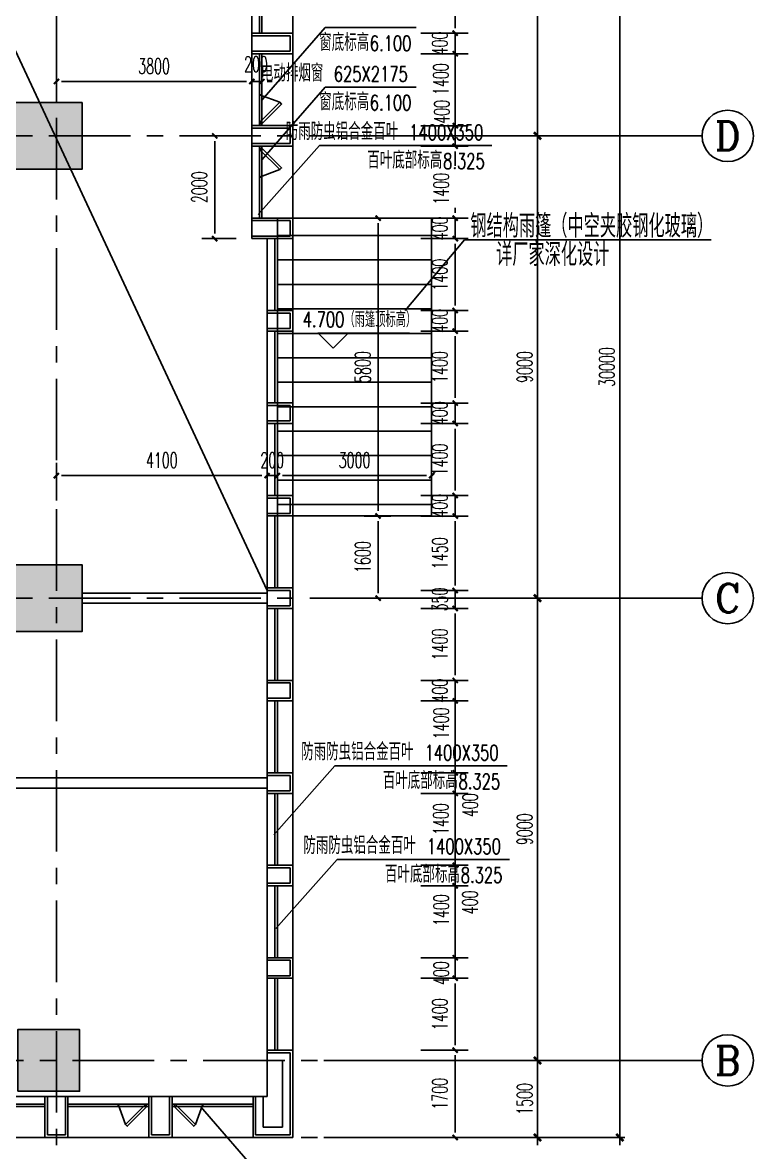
# Model space of a CAD drawing. Extents: x 824790 to 973415, y 4290613 to 4374713.
# Drawn here: x 948153 to 962369, y 4318405 to 4340402 of the extents above; entities that cross this region are included whole.
import ezdxf
from ezdxf.enums import TextEntityAlignment as Align

# ---------------------------------------------------------------- set-up
doc = ezdxf.new("R2010")
doc.units = 0
doc.header["$LTSCALE"] = 1000
doc.header["$MEASUREMENT"] = 0
for name, pattern in [('ACAD_ISO08W100', [36, 24, -3, 6, -3]), ('CENTER', [50.8, 31.75, -6.35, 6.35, -6.35]), ('DOTE', [2.42, 2, -0.2, 0.02, -0.2])]:
    doc.linetypes.add(name, pattern=pattern)
doc.layers.get('0').update_dxf_attribs({"color": 255, "linetype": 'CONTINUOUS'})
for name, color, linetype in [('A-AXIS', 3, 'CONTINUOUS'), ('A-AXIS-TEXT', 7, 'CONTINUOUS'), ('A-DIM', 201, 'CONTINUOUS'), ('A-DOTE', 8, 'ACAD_ISO08W100'), ('A-FACADE', 5, 'CONTINUOUS'), ('A-FIN-GRAN', 34, 'CONTINUOUS'), ('A-LINE', 254, 'CONTINUOUS'), ('A-NOTE', 150, 'CONTINUOUS'), ('A-WALL', 2, 'CONTINUOUS'), ('A-WINDOW', 4, 'CONTINUOUS'), ('A_DIM_EX1', 171, 'CONTINUOUS'), ('AXIS_TEXT', 7, 'CONTINUOUS'), ('DOTE', 17, 'DOTE'), ('HATCH-F252', 252, 'CONTINUOUS'), ('PUB_TEXT', 7, 'CONTINUOUS'), ('S-COLUMN', 1, 'CONTINUOUS'), ('WINDOW', 4, 'CONTINUOUS'), ('柱子', 9, 'CONTINUOUS')]:
    doc.layers.add(name, color=color, linetype=linetype)
doc.layers.add('A_LEVEL', color=135, linetype='CONTINUOUS', lineweight=0)
doc.styles.add('_TCH_DIM', font='SIMPLEX', dxfattribs={"bigfont": 'GBCBIG'})
doc.styles.add('COMPLEX', font='COMPLEX')
doc.styles.add('DIM_FONT', font='SIMPLEX.shx', dxfattribs={"width": 0.6, "bigfont": 'GBCBIG.shx'})
doc.styles.add('MEN', font='tjromans.shx', dxfattribs={"width": 0.7, "bigfont": 'tjhztxt.shx'})
doc.styles.add('PRC-S', font='TJROMANS.shx', dxfattribs={"width": 0.7, "bigfont": 'hztxt.shx'})
doc.dimstyles.new('DIM100', dxfattribs={"dimscale": 100, "dimtxt": 3, "dimasz": 0.01, "dimexe": 1, "dimexo": 1, "dimgap": 1, "dimtad": 1, "dimdec": 0, "dimzin": 0, "dimdsep": 46, "dimtxsty": 'DIM_FONT', "dimblk1": 'h-_DIMX', "dimblk2": 'h-_DIMX', "dimsah": 1, "dimcen": 0.01, "dimclrd": 256, "dimclre": 256, "dimclrt": 7, "dimadec": 3, "dimazin": 0, "dimtfac": 1, "dimtdec": 0, "dimtix": 1, "dimtmove": 2, "dimatfit": 3, "dimldrblk": 'h-_DIMX', "dimfxl": 0, "dimtolj": 1, "dimtzin": 5, "dimarcsym": 0})
doc.dimstyles.new('DIMN', dxfattribs={"dimtxt": 300, "dimasz": 100, "dimexe": 250, "dimexo": 300, "dimgap": 150, "dimtad": 1, "dimdec": 0, "dimzin": 0, "dimdsep": 46, "dimtxsty": 'DIM_FONT', "dimblk": 'h-_ArchTick', "dimcen": 0.09, "dimclrt": 7, "dimazin": 2, "dimtfac": 1, "dimtdec": 0, "dimtix": 1, "dimtmove": 2, "dimatfit": 3, "dimfxl": 0, "dimtolj": 1, "dimtzin": 0, "dimarcsym": 0})

# ---------------------------------------------------------------- blocks, each defined once
blk = doc.blocks.new('h-_DIMX')
blk.add_line((-150, 0), (150, 0))
at = {"const_width": 50}
blk.add_lwpolyline([(-70, -70), (70, 70)], dxfattribs=at)
blk = doc.blocks.new('*D68')
at = {"layer": 'A-AXIS', "lineweight": -2, "transparency": 16777216}
for p, q in [((-2486628, -1751229), (-2482369, -1751229)), ((-2482469, -1751230), (-2482469, -1760228)), ((-2486628, -1760229), (-2482369, -1760229))]:
    blk.add_line(p, q, dxfattribs=at)
for p, rotation in [((-2482469, -1751229), 90), ((-2482469, -1760229), 270)]:
    blk.add_blockref('h-_DIMX', p, dxfattribs=dict(at, rotation=rotation))
at = {"layer": 'A-AXIS', "color": 7, "transparency": 16777216, "insert": (-2482719, -1755729), "char_height": 300, "attachment_point": 5, "rotation": 90, "style": 'DIM_FONT'}
blk.add_mtext('\\A1;9000', dxfattribs=at)
blk = doc.blocks.new('*D69')
at = {"layer": 'A-AXIS', "lineweight": -2, "transparency": 16777216}
for p, q in [((-2486628, -1760229), (-2482369, -1760229)), ((-2482469, -1760230), (-2482469, -1769228)), ((-2486628, -1769229), (-2482369, -1769229))]:
    blk.add_line(p, q, dxfattribs=at)
for p, rotation in [((-2482469, -1760229), 90), ((-2482469, -1769229), 270)]:
    blk.add_blockref('h-_DIMX', p, dxfattribs=dict(at, rotation=rotation))
at = {"layer": 'A-AXIS', "color": 7, "transparency": 16777216, "insert": (-2482719, -1764729), "char_height": 300, "attachment_point": 5, "rotation": 90, "style": 'DIM_FONT'}
blk.add_mtext('\\A1;9000', dxfattribs=at)
blk = doc.blocks.new('*D70')
at = {"layer": 'A-AXIS', "lineweight": -2, "transparency": 16777216}
for p, q in [((-2486628, -1769229), (-2482369, -1769229)), ((-2482469, -1769230), (-2482469, -1778228)), ((-2486628, -1778229), (-2482369, -1778229))]:
    blk.add_line(p, q, dxfattribs=at)
for p, rotation in [((-2482469, -1769229), 90), ((-2482469, -1778229), 270)]:
    blk.add_blockref('h-_DIMX', p, dxfattribs=dict(at, rotation=rotation))
at = {"layer": 'A-AXIS', "color": 7, "transparency": 16777216, "insert": (-2482719, -1773729), "char_height": 300, "attachment_point": 5, "rotation": 90, "style": 'DIM_FONT'}
blk.add_mtext('\\A1;9000', dxfattribs=at)
blk = doc.blocks.new('*D71')
at = {"layer": 'A-AXIS', "lineweight": -2, "transparency": 16777216}
for p, q in [((-2486628, -1778229), (-2482369, -1778229)), ((-2482469, -1778230), (-2482469, -1779728)), ((-2486628, -1779729), (-2482369, -1779729))]:
    blk.add_line(p, q, dxfattribs=at)
for p, rotation in [((-2482469, -1778229), 90), ((-2482469, -1779729), 270)]:
    blk.add_blockref('h-_DIMX', p, dxfattribs=dict(at, rotation=rotation))
at = {"layer": 'A-AXIS', "color": 7, "transparency": 16777216, "insert": (-2482719, -1778979), "char_height": 300, "attachment_point": 5, "rotation": 90, "style": 'DIM_FONT'}
blk.add_mtext('\\A1;1500', dxfattribs=at)
blk = doc.blocks.new('*D73')
at = {"layer": 'A-AXIS', "lineweight": -2, "transparency": 16777216}
for p, q in [((-2486628, -1749729), (-2480769, -1749729)), ((-2480869, -1749730), (-2480869, -1779728)), ((-2486628, -1779729), (-2480769, -1779729))]:
    blk.add_line(p, q, dxfattribs=at)
for p, rotation in [((-2480869, -1749729), 90), ((-2480869, -1779729), 270)]:
    blk.add_blockref('h-_DIMX', p, dxfattribs=dict(at, rotation=rotation))
at = {"layer": 'A-AXIS', "color": 7, "transparency": 16777216, "insert": (-2481119, -1764729), "char_height": 300, "attachment_point": 5, "rotation": 90, "style": 'DIM_FONT'}
blk.add_mtext('\\A1;30000', dxfattribs=at)
blk = doc.blocks.new('h-_AXISO')
blk.add_circle((0, 0), 0.5)
at = {"layer": 'A-AXIS-TEXT', "style": 'COMPLEX', "width": 1.041667}
blk.add_attdef('A', text='', height=0.56, dxfattribs=at).set_placement((-0.25, -0.28), (0.25, -0.28), align=Align.FIT)
blk = doc.blocks.new('h-轴号横')
at = {"layer": 'DOTE', "linetype": 'ACAD_ISO08W100'}
for p, q in [((-2483711, -1894986), (-2479101, -1894986)), ((-2483711, -1903986), (-2479101, -1903986)), ((-2483711, -1912986), (-2479101, -1912986))]:
    blk.add_line(p, q, dxfattribs=at)
at = {"layer": 'A-AXIS'}
ref = blk.add_blockref('h-_AXISO', (-2478601, -1894986), dxfattribs=dict(at, xscale=1000, yscale=1000, zscale=1000))
ref.add_attrib('A', 'D', dxfattribs={"layer": 'AXIS_TEXT', "height": 560, "style": 'COMPLEX', "width": 1.102941}).set_placement((-2478851, -1895266), (-2478351, -1895266), align=Align.FIT)
ref = blk.add_blockref('h-_AXISO', (-2478601, -1903986), dxfattribs=dict(at, xscale=1000, yscale=1000, zscale=1000))
ref.add_attrib('A', 'C', dxfattribs={"layer": 'AXIS_TEXT', "height": 560, "style": 'COMPLEX', "width": 1.25}).set_placement((-2478851, -1904266), (-2478351, -1904266), align=Align.FIT)
ref = blk.add_blockref('h-_AXISO', (-2478601, -1912986), dxfattribs=dict(at, xscale=1000, yscale=1000, zscale=1000))
ref.add_attrib('A', 'B', dxfattribs={"layer": 'AXIS_TEXT', "height": 560, "style": 'COMPLEX', "width": 1.102941}).set_placement((-2478851, -1913266), (-2478351, -1913266), align=Align.FIT)
blk = doc.blocks.new('h-ewryer')
at = {"layer": 'A-WINDOW', "ltscale": 0.5}
blk.add_line((366378, 243878), (366234, 243482), dxfattribs=at)
at = {"layer": 'A-WINDOW'}
for p, q in [((366234, 243532), (366234, 243482)), ((366784, 243532), (366784, 243482))]:
    blk.add_line(p, q, dxfattribs=at)
at = {"layer": 'A-WINDOW', "ltscale": 0.5}
blk.add_lwpolyline([(366378, 243878), (366413, 243914), (366802, 243525), (366767, 243489)], close=True, dxfattribs=at)
blk = doc.blocks.new('h-2层裙房幕墙')
at = {"layer": 'A-FACADE'}
for p, q in [((852011, 4006485), (852011, 4036435)), ((852011, 4006435), (839536, 4006435))]:
    blk.add_line(p, q, dxfattribs=at)
at = {"layer": 'A-FIN-GRAN'}
for p, q in [((852011, 4027935), (851211, 4027935)), ((852011, 4027535), (852011, 4027935)), ((851961, 4027885), (851211, 4027885)), ((851961, 4027585), (851961, 4027885)), ((851211, 4027585), (851961, 4027585)), ((851211, 4027535), (852011, 4027535)), ((852011, 4026135), (851211, 4026135)), ((851961, 4026085), (851211, 4026085)), ((852011, 4026135), (851511, 4026135)), ((852011, 4026135), (851511, 4026135)), ((851961, 4026085), (851511, 4026085)), ((851961, 4026085), (851511, 4026085)), ((851961, 4025785), (851961, 4026085)), ((851961, 4025785), (851961, 4026085)), ((851961, 4025785), (851961, 4026085)), ((852011, 4025735), (852011, 4026135)), ((852011, 4025735), (852011, 4026135)), ((852011, 4025735), (852011, 4026135)), ((851211, 4025785), (851961, 4025785)), ((851211, 4025735), (852011, 4025735)), ((851511, 4025785), (851961, 4025785)), ((851511, 4025785), (851961, 4025785)), ((851511, 4025735), (852011, 4025735)), ((851511, 4025735), (852011, 4025735)), ((852011, 4024335), (851211, 4024335)), ((851961, 4024285), (851211, 4024285)), ((851961, 4023985), (851961, 4024285)), ((852011, 4023935), (852011, 4024335)), ((851211, 4023985), (851961, 4023985)), ((851211, 4023935), (852011, 4023935)), ((852011, 4022535), (851511, 4022535)), ((851961, 4022485), (851511, 4022485)), ((851961, 4022185), (851961, 4022485)), ((852011, 4022135), (852011, 4022535)), ((851511, 4022185), (851961, 4022185)), ((851511, 4022135), (852011, 4022135)), ((852011, 4020735), (851511, 4020735)), ((851961, 4020685), (851511, 4020685)), ((851961, 4020385), (851961, 4020685)), ((852011, 4020335), (852011, 4020735)), ((851511, 4020385), (851961, 4020385)), ((851511, 4020335), (852011, 4020335)), ((852011, 4018935), (851511, 4018935)), ((852011, 4018535), (852011, 4018935)), ((851961, 4018885), (851511, 4018885)), ((851961, 4018585), (851961, 4018885)), ((851511, 4018585), (851961, 4018585)), ((851511, 4018535), (852011, 4018535)), ((852011, 4017135), (851511, 4017135)), ((852011, 4016735), (852011, 4017135)), ((851961, 4017085), (851511, 4017085)), ((851961, 4016785), (851961, 4017085)), ((851511, 4016785), (851961, 4016785)), ((851511, 4016735), (852011, 4016735)), ((852011, 4015335), (851511, 4015335)), ((851961, 4015285), (851511, 4015285)), ((851961, 4014985), (851961, 4015285)), ((852011, 4014935), (852011, 4015335)), ((851511, 4014985), (851961, 4014985)), ((851511, 4014935), (852011, 4014935)), ((852011, 4013535), (851511, 4013535)), ((851961, 4013485), (851511, 4013485)), ((851961, 4013185), (851961, 4013485)), ((852011, 4013135), (852011, 4013535)), ((851511, 4013185), (851961, 4013185)), ((851511, 4013135), (852011, 4013135)), ((852011, 4011735), (851511, 4011735)), ((851961, 4011685), (851511, 4011685)), ((851961, 4011385), (851961, 4011685)), ((852011, 4011335), (852011, 4011735)), ((851511, 4011385), (851961, 4011385)), ((851511, 4011335), (852011, 4011335)), ((852011, 4009935), (851511, 4009935)), ((851961, 4009885), (851511, 4009885)), ((851961, 4009585), (851961, 4009885)), ((852011, 4009535), (852011, 4009935)), ((851511, 4009585), (851961, 4009585)), ((851511, 4009535), (852011, 4009535)), ((852011, 4008135), (851511, 4008135)), ((852011, 4006435), (852011, 4008135)), ((851961, 4008085), (851511, 4008085)), ((851811, 4007935), (851511, 4007935)), ((851811, 4006635), (851811, 4007935)), ((851961, 4006485), (851961, 4008085)), ((847186, 4007235), (847186, 4006435)), ((847236, 4007235), (847236, 4006485)), ((847586, 4006485), (847586, 4007235)), ((847636, 4006435), (847636, 4007235)), ((849211, 4007235), (849211, 4006435)), ((849261, 4007235), (849261, 4006485)), ((849611, 4006485), (849611, 4007235)), ((849661, 4006435), (849661, 4007235)), ((851236, 4006435), (851236, 4007235)), ((851286, 4006485), (851286, 4007235)), ((851436, 4006635), (851436, 4007235)), ((851436, 4006635), (851811, 4006635)), ((847186, 4006435), (847636, 4006435)), ((847236, 4006485), (847586, 4006485)), ((849211, 4006435), (849661, 4006435)), ((849261, 4006485), (849611, 4006485)), ((851286, 4006485), (851961, 4006485)), ((851511, 4006435), (852011, 4006435))]:
    blk.add_line(p, q, dxfattribs=at)
at = {"layer": 'WINDOW'}
for p, q in [((851211, 4034785), (851211, 4023935)), ((851211, 4034785), (851211, 4025735)), ((851361, 4027935), (851361, 4029335)), ((851411, 4027935), (851411, 4029335)), ((851361, 4026135), (851361, 4027535)), ((851411, 4026135), (851411, 4027535)), ((851361, 4024335), (851361, 4025735)), ((851411, 4024335), (851411, 4025735)), ((851511, 4023935), (851511, 4007235)), ((851661, 4022535), (851661, 4023935)), ((851711, 4022535), (851711, 4023935)), ((851661, 4020735), (851661, 4022135)), ((851711, 4020735), (851711, 4022135)), ((851661, 4018935), (851661, 4020335)), ((851711, 4018935), (851711, 4020335)), ((851661, 4017135), (851661, 4018535)), ((851711, 4017135), (851711, 4018535)), ((851661, 4015335), (851661, 4016735)), ((851711, 4015335), (851711, 4016735)), ((851661, 4013535), (851661, 4014935)), ((851711, 4013535), (851711, 4014935)), ((851661, 4011735), (851661, 4013135)), ((851711, 4011735), (851711, 4013135)), ((851661, 4009935), (851661, 4011335)), ((851711, 4009935), (851711, 4011335)), ((851661, 4008135), (851661, 4009535)), ((851711, 4008135), (851711, 4009535)), ((839086, 4007235), (851511, 4007235)), ((845611, 4007085), (847186, 4007085)), ((845611, 4007035), (847186, 4007035)), ((847636, 4007085), (849211, 4007085)), ((847636, 4007035), (849211, 4007035)), ((849661, 4007085), (851236, 4007085)), ((849661, 4007035), (851236, 4007035))]:
    blk.add_line(p, q, dxfattribs=at)
at = {"layer": 'A-WINDOW'}
for p, rotation in [((607879, 4392969), 270), ((1216495, 4250567), 180)]:
    blk.add_blockref('h-ewryer', p, dxfattribs=dict(at, rotation=rotation))
at = {"layer": 'A-WINDOW', "xscale": -1}
for p, rotation in [((607879, 3658900), 270), ((482376, 4250567), 180)]:
    blk.add_blockref('h-ewryer', p, dxfattribs=dict(at, rotation=rotation))
blk = doc.blocks.new('h-1300柱')
at = {"layer": 'HATCH-F252'}
blk.add_hatch(color=256, dxfattribs=at).paths.add_polyline_path([(944696, 4491023), (945996, 4491023), (945996, 4489723), (944696, 4489723)])
at = {"layer": 'S-COLUMN'}
blk.add_lwpolyline([(944696, 4491023), (945996, 4491023), (945996, 4489723), (944696, 4489723)], close=True, dxfattribs=at)
blk = doc.blocks.new('h-rgts')
at = {"layer": 'HATCH-F252'}
blk.add_hatch(color=256, dxfattribs=at).paths.add_polyline_path([(-600, 600), (600, 600), (600, -600), (-600, -600)])
at = {"layer": 'S-COLUMN', "color": 1}
blk.add_lwpolyline([(-600, 600), (600, 600), (600, -600), (-600, -600)], close=True, dxfattribs=at)
blk = doc.blocks.new('h-二层柱网')
at = {"layer": 'A-WALL'}
for p in [(203314, -152177), (203314, -161177)]:
    blk.add_blockref('h-1300柱', p, dxfattribs=at)
at = {"layer": '柱子', "color": 1, "xscale": -1, "rotation": 180}
blk.add_blockref('h-rgts', (1148660, 4320195), dxfattribs=at)
blk = doc.blocks.new('h-_ArchTick')
at = {"color": 0, "linetype": 'ByBlock', "const_width": 0.4}
blk.add_lwpolyline([(-0.5, -0.5), (0.5, 0.5)], dxfattribs=at)
blk = doc.blocks.new('*D169')
at = {"layer": 'A-DIM', "color": 0, "lineweight": -2, "transparency": 16777216}
for p, q in [((952310, 4338195), (951641, 4338195)), ((951891, 4336295), (951891, 4338095)), ((952310, 4336195), (951641, 4336195))]:
    blk.add_line(p, q, dxfattribs=at)
at = {"layer": 'A-DIM', "color": 0, "lineweight": -2, "transparency": 16777216, "xscale": 100, "yscale": 100, "zscale": 100}
for p, rotation in [((951891, 4338195), 90), ((951891, 4336195), 270)]:
    blk.add_blockref('h-_ArchTick', p, dxfattribs=dict(at, rotation=rotation))
at = {"layer": 'A-DIM', "color": 7, "transparency": 16777216, "insert": (951591, 4337195), "char_height": 300, "attachment_point": 5, "rotation": 90, "style": 'DIM_FONT'}
blk.add_mtext('\\A1;2000', dxfattribs=at)
blk = doc.blocks.new('*D172')
at = {"layer": 'A-DIM', "color": 0, "lineweight": -2, "transparency": 16777216}
for p, q in [((948810, 4339575), (948810, 4339005)), ((952610, 4339575), (952610, 4339005)), ((948910, 4339255), (952510, 4339255))]:
    blk.add_line(p, q, dxfattribs=at)
at = {"layer": 'A-DIM', "color": 0, "lineweight": -2, "transparency": 16777216, "xscale": 100, "yscale": 100, "zscale": 100, "rotation": 180}
blk.add_blockref('h-_ArchTick', (948810, 4339255), dxfattribs=at)
at = {"layer": 'A-DIM', "color": 0, "lineweight": -2, "transparency": 16777216, "xscale": 100, "yscale": 100, "zscale": 100}
blk.add_blockref('h-_ArchTick', (952610, 4339255), dxfattribs=at)
at = {"layer": 'A-DIM', "color": 7, "transparency": 16777216, "insert": (950710, 4339555), "char_height": 300, "attachment_point": 5, "style": 'DIM_FONT'}
blk.add_mtext('\\A1;3800', dxfattribs=at)
blk = doc.blocks.new('*D173')
at = {"layer": 'A-DIM', "color": 0, "lineweight": -2, "transparency": 16777216}
for p, q in [((952610, 4339575), (952610, 4339005)), ((952810, 4339575), (952810, 4339005)), ((952510, 4339255), (952410, 4339255)), ((952610, 4339255), (952810, 4339255)), ((952910, 4339255), (953010, 4339255))]:
    blk.add_line(p, q, dxfattribs=at)
at = {"layer": 'A-DIM', "color": 0, "lineweight": -2, "transparency": 16777216, "xscale": 100, "yscale": 100, "zscale": 100}
blk.add_blockref('h-_ArchTick', (952610, 4339255), dxfattribs=at)
at = {"layer": 'A-DIM', "color": 0, "lineweight": -2, "transparency": 16777216, "xscale": 100, "yscale": 100, "zscale": 100, "rotation": 180}
blk.add_blockref('h-_ArchTick', (952810, 4339255), dxfattribs=at)
at = {"layer": 'A-DIM', "color": 7, "transparency": 16777216, "insert": (952693, 4339592), "char_height": 300, "attachment_point": 5, "style": 'DIM_FONT'}
blk.add_mtext('\\A1;200', dxfattribs=at)
blk = doc.blocks.new('*D205')
at = {"layer": 'A-DIM', "color": 0, "lineweight": -2, "transparency": 16777216}
for p, q in [((948810, 4331095), (948810, 4331831)), ((952910, 4331095), (952910, 4331831)), ((948910, 4331581), (952810, 4331581))]:
    blk.add_line(p, q, dxfattribs=at)
at = {"layer": 'A-DIM', "color": 0, "lineweight": -2, "transparency": 16777216, "xscale": 100, "yscale": 100, "zscale": 100, "rotation": 180}
blk.add_blockref('h-_ArchTick', (948810, 4331581), dxfattribs=at)
at = {"layer": 'A-DIM', "color": 0, "lineweight": -2, "transparency": 16777216, "xscale": 100, "yscale": 100, "zscale": 100}
blk.add_blockref('h-_ArchTick', (952910, 4331581), dxfattribs=at)
at = {"layer": 'A-DIM', "color": 7, "transparency": 16777216, "insert": (950860, 4331881), "char_height": 300, "attachment_point": 5, "style": 'DIM_FONT'}
blk.add_mtext('\\A1;4100', dxfattribs=at)
blk = doc.blocks.new('*D206')
at = {"layer": 'A-DIM', "color": 0, "lineweight": -2, "transparency": 16777216}
for p, q in [((952910, 4331095), (952910, 4331831)), ((953110, 4331095), (953110, 4331831)), ((952810, 4331581), (952710, 4331581)), ((952910, 4331581), (953110, 4331581)), ((953210, 4331581), (953310, 4331581))]:
    blk.add_line(p, q, dxfattribs=at)
at = {"layer": 'A-DIM', "color": 0, "lineweight": -2, "transparency": 16777216, "xscale": 100, "yscale": 100, "zscale": 100}
blk.add_blockref('h-_ArchTick', (952910, 4331581), dxfattribs=at)
at = {"layer": 'A-DIM', "color": 0, "lineweight": -2, "transparency": 16777216, "xscale": 100, "yscale": 100, "zscale": 100, "rotation": 180}
blk.add_blockref('h-_ArchTick', (953110, 4331581), dxfattribs=at)
at = {"layer": 'A-DIM', "color": 7, "transparency": 16777216, "insert": (953010, 4331881), "char_height": 300, "attachment_point": 5, "style": 'DIM_FONT'}
blk.add_mtext('\\A1;200', dxfattribs=at)
blk = doc.blocks.new('*D207')
at = {"layer": 'A-DIM', "color": 0, "lineweight": -2, "transparency": 16777216}
for p, q in [((953110, 4331095), (953110, 4331831)), ((956110, 4331095), (956110, 4331831)), ((953210, 4331581), (956010, 4331581))]:
    blk.add_line(p, q, dxfattribs=at)
at = {"layer": 'A-DIM', "color": 0, "lineweight": -2, "transparency": 16777216, "xscale": 100, "yscale": 100, "zscale": 100, "rotation": 180}
blk.add_blockref('h-_ArchTick', (953110, 4331581), dxfattribs=at)
at = {"layer": 'A-DIM', "color": 0, "lineweight": -2, "transparency": 16777216, "xscale": 100, "yscale": 100, "zscale": 100}
blk.add_blockref('h-_ArchTick', (956110, 4331581), dxfattribs=at)
at = {"layer": 'A-DIM', "color": 7, "transparency": 16777216, "insert": (954610, 4331881), "char_height": 300, "attachment_point": 5, "style": 'DIM_FONT'}
blk.add_mtext('\\A1;3000', dxfattribs=at)
blk = doc.blocks.new('*D208')
at = {"layer": 'A-DIM', "color": 0, "lineweight": -2, "transparency": 16777216}
for p, q in [((954797, 4330795), (955319, 4330795)), ((955069, 4329295), (955069, 4330695)), ((954797, 4329195), (955319, 4329195))]:
    blk.add_line(p, q, dxfattribs=at)
at = {"layer": 'A-DIM', "color": 0, "lineweight": -2, "transparency": 16777216, "xscale": 100, "yscale": 100, "zscale": 100}
for p, rotation in [((955069, 4330795), 90), ((955069, 4329195), 270)]:
    blk.add_blockref('h-_ArchTick', p, dxfattribs=dict(at, rotation=rotation))
at = {"layer": 'A-DIM', "color": 7, "transparency": 16777216, "insert": (954769, 4329995), "char_height": 300, "attachment_point": 5, "rotation": 90, "style": 'DIM_FONT'}
blk.add_mtext('\\A1;1600', dxfattribs=at)
blk = doc.blocks.new('*D209')
at = {"layer": 'A-DIM', "color": 0, "lineweight": -2, "transparency": 16777216}
for p, q in [((954797, 4336595), (955319, 4336595)), ((955069, 4330895), (955069, 4336495)), ((954797, 4330795), (955319, 4330795))]:
    blk.add_line(p, q, dxfattribs=at)
at = {"layer": 'A-DIM', "color": 0, "lineweight": -2, "transparency": 16777216, "xscale": 100, "yscale": 100, "zscale": 100}
for p, rotation in [((955069, 4336595), 90), ((955069, 4330795), 270)]:
    blk.add_blockref('h-_ArchTick', p, dxfattribs=dict(at, rotation=rotation))
at = {"layer": 'A-DIM', "color": 7, "transparency": 16777216, "insert": (954769, 4333695), "char_height": 300, "attachment_point": 5, "rotation": 90, "style": 'DIM_FONT'}
blk.add_mtext('\\A1;5800', dxfattribs=at)
blk = doc.blocks.new('*D240')
at = {"layer": 'A-DIM', "color": 0, "lineweight": -2, "transparency": 16777216}
for p, q in [((955897, 4341595), (956819, 4341595)), ((956569, 4340295), (956569, 4341495)), ((955897, 4340195), (956819, 4340195))]:
    blk.add_line(p, q, dxfattribs=at)
at = {"layer": 'A-DIM', "color": 0, "lineweight": -2, "transparency": 16777216, "xscale": 100, "yscale": 100, "zscale": 100}
for p, rotation in [((956569, 4341595), 90), ((956569, 4340195), 270)]:
    blk.add_blockref('h-_ArchTick', p, dxfattribs=dict(at, rotation=rotation))
at = {"layer": 'A-DIM', "color": 7, "transparency": 16777216, "insert": (956269, 4340895), "char_height": 300, "attachment_point": 5, "rotation": 90, "style": 'DIM_FONT'}
blk.add_mtext('\\A1;1400', dxfattribs=at)
blk = doc.blocks.new('*D241')
at = {"layer": 'A-DIM', "color": 0, "lineweight": -2, "transparency": 16777216}
for p, q in [((956569, 4340295), (956569, 4340395)), ((955897, 4340195), (956819, 4340195)), ((956569, 4339795), (956569, 4340195)), ((955897, 4339795), (956819, 4339795)), ((956569, 4339695), (956569, 4339595))]:
    blk.add_line(p, q, dxfattribs=at)
at = {"layer": 'A-DIM', "color": 0, "lineweight": -2, "transparency": 16777216, "xscale": 100, "yscale": 100, "zscale": 100}
for p, rotation in [((956569, 4340195), 270), ((956569, 4339795), 90)]:
    blk.add_blockref('h-_ArchTick', p, dxfattribs=dict(at, rotation=rotation))
at = {"layer": 'A-DIM', "color": 7, "transparency": 16777216, "insert": (956269, 4339995), "char_height": 300, "attachment_point": 5, "rotation": 90, "style": 'DIM_FONT'}
blk.add_mtext('\\A1;400', dxfattribs=at)
blk = doc.blocks.new('*D242')
at = {"layer": 'A-DIM', "color": 0, "lineweight": -2, "transparency": 16777216}
for p, q in [((956569, 4339895), (956569, 4339995)), ((955897, 4339795), (956819, 4339795)), ((956569, 4338395), (956569, 4339795)), ((955897, 4338395), (956819, 4338395)), ((956569, 4338295), (956569, 4338195))]:
    blk.add_line(p, q, dxfattribs=at)
at = {"layer": 'A-DIM', "color": 0, "lineweight": -2, "transparency": 16777216, "xscale": 100, "yscale": 100, "zscale": 100}
for p, rotation in [((956569, 4339795), 270), ((956569, 4338395), 90)]:
    blk.add_blockref('h-_ArchTick', p, dxfattribs=dict(at, rotation=rotation))
at = {"layer": 'A-DIM', "color": 7, "transparency": 16777216, "insert": (956291, 4339300), "char_height": 300, "attachment_point": 5, "rotation": 90, "style": 'DIM_FONT'}
blk.add_mtext('\\A1;1400', dxfattribs=at)
blk = doc.blocks.new('*D243')
at = {"layer": 'A-DIM', "color": 0, "lineweight": -2, "transparency": 16777216}
for p, q in [((956569, 4338495), (956569, 4338595)), ((955897, 4338395), (956819, 4338395)), ((956569, 4337995), (956569, 4338395)), ((955897, 4337995), (956819, 4337995)), ((956569, 4337895), (956569, 4337795))]:
    blk.add_line(p, q, dxfattribs=at)
at = {"layer": 'A-DIM', "color": 0, "lineweight": -2, "transparency": 16777216, "xscale": 100, "yscale": 100, "zscale": 100}
for p, rotation in [((956569, 4338395), 270), ((956569, 4337995), 90)]:
    blk.add_blockref('h-_ArchTick', p, dxfattribs=dict(at, rotation=rotation))
at = {"layer": 'A-DIM', "color": 7, "transparency": 16777216, "insert": (956307, 4338663), "char_height": 300, "attachment_point": 5, "rotation": 90, "style": 'DIM_FONT'}
blk.add_mtext('\\A1;400', dxfattribs=at)
blk = doc.blocks.new('*D244')
at = {"layer": 'A-DIM', "color": 0, "lineweight": -2, "transparency": 16777216}
for p, q in [((955897, 4337995), (956819, 4337995)), ((956569, 4337895), (956569, 4337616)), ((955897, 4336595), (956819, 4336595)), ((956569, 4336695), (956569, 4336716))]:
    blk.add_line(p, q, dxfattribs=at)
at = {"layer": 'A-DIM', "color": 0, "lineweight": -2, "transparency": 16777216, "xscale": 100, "yscale": 100, "zscale": 100}
for p, rotation in [((956569, 4337995), 90), ((956569, 4336595), 270)]:
    blk.add_blockref('h-_ArchTick', p, dxfattribs=dict(at, rotation=rotation))
at = {"layer": 'A-DIM', "color": 7, "transparency": 16777216, "insert": (956294, 4337166), "char_height": 300, "attachment_point": 5, "rotation": 90, "style": 'DIM_FONT'}
blk.add_mtext('\\A1;1400', dxfattribs=at)
blk = doc.blocks.new('*D245')
at = {"layer": 'A-DIM', "color": 0, "lineweight": -2, "transparency": 16777216}
for p, q in [((956569, 4336695), (956569, 4336795)), ((955897, 4336595), (956819, 4336595)), ((956569, 4336195), (956569, 4336595)), ((955897, 4336195), (956819, 4336195)), ((956569, 4336095), (956569, 4335995))]:
    blk.add_line(p, q, dxfattribs=at)
at = {"layer": 'A-DIM', "color": 0, "lineweight": -2, "transparency": 16777216, "xscale": 100, "yscale": 100, "zscale": 100}
for p, rotation in [((956569, 4336595), 270), ((956569, 4336195), 90)]:
    blk.add_blockref('h-_ArchTick', p, dxfattribs=dict(at, rotation=rotation))
at = {"layer": 'A-DIM', "color": 7, "transparency": 16777216, "insert": (956269, 4336395), "char_height": 300, "attachment_point": 5, "rotation": 90, "style": 'DIM_FONT'}
blk.add_mtext('\\A1;400', dxfattribs=at)
blk = doc.blocks.new('*D246')
at = {"layer": 'A-DIM', "color": 0, "lineweight": -2, "transparency": 16777216}
for p, q in [((955897, 4336195), (956819, 4336195)), ((956569, 4334895), (956569, 4336095)), ((955897, 4334795), (956819, 4334795))]:
    blk.add_line(p, q, dxfattribs=at)
at = {"layer": 'A-DIM', "color": 0, "lineweight": -2, "transparency": 16777216, "xscale": 100, "yscale": 100, "zscale": 100}
for p, rotation in [((956569, 4336195), 90), ((956569, 4334795), 270)]:
    blk.add_blockref('h-_ArchTick', p, dxfattribs=dict(at, rotation=rotation))
at = {"layer": 'A-DIM', "color": 7, "transparency": 16777216, "insert": (956269, 4335495), "char_height": 300, "attachment_point": 5, "rotation": 90, "style": 'DIM_FONT'}
blk.add_mtext('\\A1;1400', dxfattribs=at)
blk = doc.blocks.new('*D247')
at = {"layer": 'A-DIM', "color": 0, "lineweight": -2, "transparency": 16777216}
for p, q in [((956569, 4334895), (956569, 4334995)), ((955897, 4334795), (956819, 4334795)), ((956569, 4334395), (956569, 4334795)), ((955897, 4334395), (956819, 4334395)), ((956569, 4334295), (956569, 4334195))]:
    blk.add_line(p, q, dxfattribs=at)
at = {"layer": 'A-DIM', "color": 0, "lineweight": -2, "transparency": 16777216, "xscale": 100, "yscale": 100, "zscale": 100}
for p, rotation in [((956569, 4334795), 270), ((956569, 4334395), 90)]:
    blk.add_blockref('h-_ArchTick', p, dxfattribs=dict(at, rotation=rotation))
at = {"layer": 'A-DIM', "color": 7, "transparency": 16777216, "insert": (956269, 4334595), "char_height": 300, "attachment_point": 5, "rotation": 90, "style": 'DIM_FONT'}
blk.add_mtext('\\A1;400', dxfattribs=at)
blk = doc.blocks.new('*D248')
at = {"layer": 'A-DIM', "color": 0, "lineweight": -2, "transparency": 16777216}
for p, q in [((955897, 4334395), (956819, 4334395)), ((956569, 4333095), (956569, 4334295)), ((955897, 4332995), (956819, 4332995))]:
    blk.add_line(p, q, dxfattribs=at)
at = {"layer": 'A-DIM', "color": 0, "lineweight": -2, "transparency": 16777216, "xscale": 100, "yscale": 100, "zscale": 100}
for p, rotation in [((956569, 4334395), 90), ((956569, 4332995), 270)]:
    blk.add_blockref('h-_ArchTick', p, dxfattribs=dict(at, rotation=rotation))
at = {"layer": 'A-DIM', "color": 7, "transparency": 16777216, "insert": (956269, 4333695), "char_height": 300, "attachment_point": 5, "rotation": 90, "style": 'DIM_FONT'}
blk.add_mtext('\\A1;1400', dxfattribs=at)
blk = doc.blocks.new('*D249')
at = {"layer": 'A-DIM', "color": 0, "lineweight": -2, "transparency": 16777216}
for p, q in [((956569, 4333095), (956569, 4333195)), ((955897, 4332995), (956819, 4332995)), ((956569, 4332595), (956569, 4332995)), ((955897, 4332595), (956819, 4332595)), ((956569, 4332495), (956569, 4332395))]:
    blk.add_line(p, q, dxfattribs=at)
at = {"layer": 'A-DIM', "color": 0, "lineweight": -2, "transparency": 16777216, "xscale": 100, "yscale": 100, "zscale": 100}
for p, rotation in [((956569, 4332995), 270), ((956569, 4332595), 90)]:
    blk.add_blockref('h-_ArchTick', p, dxfattribs=dict(at, rotation=rotation))
at = {"layer": 'A-DIM', "color": 7, "transparency": 16777216, "insert": (956269, 4332795), "char_height": 300, "attachment_point": 5, "rotation": 90, "style": 'DIM_FONT'}
blk.add_mtext('\\A1;400', dxfattribs=at)
blk = doc.blocks.new('*D250')
at = {"layer": 'A-DIM', "color": 0, "lineweight": -2, "transparency": 16777216}
for p, q in [((955897, 4332595), (956819, 4332595)), ((956569, 4331295), (956569, 4332495)), ((955897, 4331195), (956819, 4331195))]:
    blk.add_line(p, q, dxfattribs=at)
at = {"layer": 'A-DIM', "color": 0, "lineweight": -2, "transparency": 16777216, "xscale": 100, "yscale": 100, "zscale": 100}
for p, rotation in [((956569, 4332595), 90), ((956569, 4331195), 270)]:
    blk.add_blockref('h-_ArchTick', p, dxfattribs=dict(at, rotation=rotation))
at = {"layer": 'A-DIM', "color": 7, "transparency": 16777216, "insert": (956269, 4331895), "char_height": 300, "attachment_point": 5, "rotation": 90, "style": 'DIM_FONT'}
blk.add_mtext('\\A1;1400', dxfattribs=at)
blk = doc.blocks.new('*D251')
at = {"layer": 'A-DIM', "color": 0, "lineweight": -2, "transparency": 16777216}
for p, q in [((956569, 4331295), (956569, 4331395)), ((955897, 4331195), (956819, 4331195)), ((956569, 4330795), (956569, 4331195)), ((955897, 4330795), (956819, 4330795)), ((956569, 4330695), (956569, 4330595))]:
    blk.add_line(p, q, dxfattribs=at)
at = {"layer": 'A-DIM', "color": 0, "lineweight": -2, "transparency": 16777216, "xscale": 100, "yscale": 100, "zscale": 100}
for p, rotation in [((956569, 4331195), 270), ((956569, 4330795), 90)]:
    blk.add_blockref('h-_ArchTick', p, dxfattribs=dict(at, rotation=rotation))
at = {"layer": 'A-DIM', "color": 7, "transparency": 16777216, "insert": (956269, 4330995), "char_height": 300, "attachment_point": 5, "rotation": 90, "style": 'DIM_FONT'}
blk.add_mtext('\\A1;400', dxfattribs=at)
blk = doc.blocks.new('*D252')
at = {"layer": 'A-DIM', "color": 0, "lineweight": -2, "transparency": 16777216}
for p, q in [((955897, 4330795), (956819, 4330795)), ((956569, 4329445), (956569, 4330695)), ((955897, 4329345), (956819, 4329345))]:
    blk.add_line(p, q, dxfattribs=at)
at = {"layer": 'A-DIM', "color": 0, "lineweight": -2, "transparency": 16777216, "xscale": 100, "yscale": 100, "zscale": 100}
for p, rotation in [((956569, 4330795), 90), ((956569, 4329345), 270)]:
    blk.add_blockref('h-_ArchTick', p, dxfattribs=dict(at, rotation=rotation))
at = {"layer": 'A-DIM', "color": 7, "transparency": 16777216, "insert": (956269, 4330070), "char_height": 300, "attachment_point": 5, "rotation": 90, "style": 'DIM_FONT'}
blk.add_mtext('\\A1;1450', dxfattribs=at)
blk = doc.blocks.new('*D253')
at = {"layer": 'A-DIM', "color": 0, "lineweight": -2, "transparency": 16777216}
for p, q in [((956569, 4329445), (956569, 4329545)), ((955897, 4329345), (956819, 4329345)), ((956569, 4328995), (956569, 4329345)), ((955897, 4328995), (956819, 4328995)), ((956569, 4328895), (956569, 4328795))]:
    blk.add_line(p, q, dxfattribs=at)
at = {"layer": 'A-DIM', "color": 0, "lineweight": -2, "transparency": 16777216, "xscale": 100, "yscale": 100, "zscale": 100}
for p, rotation in [((956569, 4329345), 270), ((956569, 4328995), 90)]:
    blk.add_blockref('h-_ArchTick', p, dxfattribs=dict(at, rotation=rotation))
at = {"layer": 'A-DIM', "color": 7, "transparency": 16777216, "insert": (956269, 4329170), "char_height": 300, "attachment_point": 5, "rotation": 90, "style": 'DIM_FONT'}
blk.add_mtext('\\A1;350', dxfattribs=at)
blk = doc.blocks.new('*D254')
at = {"layer": 'A-DIM', "color": 0, "lineweight": -2, "transparency": 16777216}
for p, q in [((955897, 4328995), (956819, 4328995)), ((956569, 4327695), (956569, 4328895)), ((955897, 4327595), (956819, 4327595))]:
    blk.add_line(p, q, dxfattribs=at)
at = {"layer": 'A-DIM', "color": 0, "lineweight": -2, "transparency": 16777216, "xscale": 100, "yscale": 100, "zscale": 100}
for p, rotation in [((956569, 4328995), 90), ((956569, 4327595), 270)]:
    blk.add_blockref('h-_ArchTick', p, dxfattribs=dict(at, rotation=rotation))
at = {"layer": 'A-DIM', "color": 7, "transparency": 16777216, "insert": (956269, 4328295), "char_height": 300, "attachment_point": 5, "rotation": 90, "style": 'DIM_FONT'}
blk.add_mtext('\\A1;1400', dxfattribs=at)
blk = doc.blocks.new('*D255')
at = {"layer": 'A-DIM', "color": 0, "lineweight": -2, "transparency": 16777216}
for p, q in [((956569, 4327695), (956569, 4327795)), ((955897, 4327595), (956819, 4327595)), ((956569, 4327195), (956569, 4327595)), ((955897, 4327195), (956819, 4327195)), ((956569, 4327095), (956569, 4326995))]:
    blk.add_line(p, q, dxfattribs=at)
at = {"layer": 'A-DIM', "color": 0, "lineweight": -2, "transparency": 16777216, "xscale": 100, "yscale": 100, "zscale": 100}
for p, rotation in [((956569, 4327595), 270), ((956569, 4327195), 90)]:
    blk.add_blockref('h-_ArchTick', p, dxfattribs=dict(at, rotation=rotation))
at = {"layer": 'A-DIM', "color": 7, "transparency": 16777216, "insert": (956269, 4327395), "char_height": 300, "attachment_point": 5, "rotation": 90, "style": 'DIM_FONT'}
blk.add_mtext('\\A1;400', dxfattribs=at)
blk = doc.blocks.new('*D256')
at = {"layer": 'A-DIM', "color": 0, "lineweight": -2, "transparency": 16777216}
for p, q in [((956569, 4327295), (956569, 4327395)), ((955897, 4327195), (956819, 4327195)), ((956569, 4325795), (956569, 4327195)), ((955897, 4325795), (956819, 4325795)), ((956569, 4325695), (956569, 4325595))]:
    blk.add_line(p, q, dxfattribs=at)
at = {"layer": 'A-DIM', "color": 0, "lineweight": -2, "transparency": 16777216, "xscale": 100, "yscale": 100, "zscale": 100}
for p, rotation in [((956569, 4327195), 270), ((956569, 4325795), 90)]:
    blk.add_blockref('h-_ArchTick', p, dxfattribs=dict(at, rotation=rotation))
at = {"layer": 'A-DIM', "color": 7, "transparency": 16777216, "insert": (956294, 4326758), "char_height": 300, "attachment_point": 5, "rotation": 90, "style": 'DIM_FONT'}
blk.add_mtext('\\A1;1400', dxfattribs=at)
blk = doc.blocks.new('*D257')
at = {"layer": 'A-DIM', "color": 0, "lineweight": -2, "transparency": 16777216}
for p, q in [((956569, 4325895), (956569, 4325995)), ((955897, 4325795), (956819, 4325795)), ((956569, 4325395), (956569, 4325795)), ((955897, 4325395), (956819, 4325395)), ((956569, 4325295), (956569, 4325195))]:
    blk.add_line(p, q, dxfattribs=at)
at = {"layer": 'A-DIM', "color": 0, "lineweight": -2, "transparency": 16777216, "xscale": 100, "yscale": 100, "zscale": 100}
for p, rotation in [((956569, 4325795), 270), ((956569, 4325395), 90)]:
    blk.add_blockref('h-_ArchTick', p, dxfattribs=dict(at, rotation=rotation))
at = {"layer": 'A-DIM', "color": 7, "transparency": 16777216, "insert": (956858, 4325164), "char_height": 300, "attachment_point": 5, "rotation": 90, "style": 'DIM_FONT'}
blk.add_mtext('\\A1;400', dxfattribs=at)
blk = doc.blocks.new('*D258')
at = {"layer": 'A-DIM', "color": 0, "lineweight": -2, "transparency": 16777216}
for p, q in [((956569, 4325495), (956569, 4325595)), ((955897, 4325395), (956819, 4325395)), ((956569, 4323995), (956569, 4325395)), ((955897, 4323995), (956819, 4323995)), ((956569, 4323895), (956569, 4323795))]:
    blk.add_line(p, q, dxfattribs=at)
at = {"layer": 'A-DIM', "color": 0, "lineweight": -2, "transparency": 16777216, "xscale": 100, "yscale": 100, "zscale": 100}
for p, rotation in [((956569, 4325395), 270), ((956569, 4323995), 90)]:
    blk.add_blockref('h-_ArchTick', p, dxfattribs=dict(at, rotation=rotation))
at = {"layer": 'A-DIM', "color": 7, "transparency": 16777216, "insert": (956290, 4324893), "char_height": 300, "attachment_point": 5, "rotation": 90, "style": 'DIM_FONT'}
blk.add_mtext('\\A1;1400', dxfattribs=at)
blk = doc.blocks.new('*D259')
at = {"layer": 'A-DIM', "color": 0, "lineweight": -2, "transparency": 16777216}
for p, q in [((955897, 4323995), (956819, 4323995)), ((956569, 4324095), (956569, 4324195)), ((956569, 4323595), (956569, 4323995)), ((955897, 4323595), (956819, 4323595)), ((956569, 4323495), (956569, 4323395))]:
    blk.add_line(p, q, dxfattribs=at)
at = {"layer": 'A-DIM', "color": 0, "lineweight": -2, "transparency": 16777216, "xscale": 100, "yscale": 100, "zscale": 100}
for p, rotation in [((956569, 4323995), 270), ((956569, 4323595), 90)]:
    blk.add_blockref('h-_ArchTick', p, dxfattribs=dict(at, rotation=rotation))
at = {"layer": 'A-DIM', "color": 7, "transparency": 16777216, "insert": (956856, 4323272), "char_height": 300, "attachment_point": 5, "rotation": 90, "style": 'DIM_FONT'}
blk.add_mtext('\\A1;400', dxfattribs=at)
blk = doc.blocks.new('*D260')
at = {"layer": 'A-DIM', "color": 0, "lineweight": -2, "transparency": 16777216}
for p, q in [((956569, 4323695), (956569, 4323795)), ((955897, 4323595), (956819, 4323595)), ((956569, 4322195), (956569, 4323595)), ((955897, 4322195), (956819, 4322195)), ((956569, 4322095), (956569, 4321995))]:
    blk.add_line(p, q, dxfattribs=at)
at = {"layer": 'A-DIM', "color": 0, "lineweight": -2, "transparency": 16777216, "xscale": 100, "yscale": 100, "zscale": 100}
for p, rotation in [((956569, 4323595), 270), ((956569, 4322195), 90)]:
    blk.add_blockref('h-_ArchTick', p, dxfattribs=dict(at, rotation=rotation))
at = {"layer": 'A-DIM', "color": 7, "transparency": 16777216, "insert": (956296, 4323121), "char_height": 300, "attachment_point": 5, "rotation": 90, "style": 'DIM_FONT'}
blk.add_mtext('\\A1;1400', dxfattribs=at)
blk = doc.blocks.new('*D261')
at = {"layer": 'A-DIM', "color": 0, "lineweight": -2, "transparency": 16777216}
for p, q in [((956569, 4322295), (956569, 4322395)), ((955897, 4322195), (956819, 4322195)), ((956569, 4321795), (956569, 4322195)), ((955897, 4321795), (956819, 4321795)), ((956569, 4321695), (956569, 4321595))]:
    blk.add_line(p, q, dxfattribs=at)
at = {"layer": 'A-DIM', "color": 0, "lineweight": -2, "transparency": 16777216, "xscale": 100, "yscale": 100, "zscale": 100}
for p, rotation in [((956569, 4322195), 270), ((956569, 4321795), 90)]:
    blk.add_blockref('h-_ArchTick', p, dxfattribs=dict(at, rotation=rotation))
at = {"layer": 'A-DIM', "color": 7, "transparency": 16777216, "insert": (956294, 4321893), "char_height": 300, "attachment_point": 5, "rotation": 90, "style": 'DIM_FONT'}
blk.add_mtext('\\A1;400', dxfattribs=at)
blk = doc.blocks.new('*D262')
at = {"layer": 'A-DIM', "color": 0, "lineweight": -2, "transparency": 16777216}
for p, q in [((955897, 4321795), (956819, 4321795)), ((956569, 4320495), (956569, 4321695)), ((955897, 4320395), (956819, 4320395))]:
    blk.add_line(p, q, dxfattribs=at)
at = {"layer": 'A-DIM', "color": 0, "lineweight": -2, "transparency": 16777216, "xscale": 100, "yscale": 100, "zscale": 100}
for p, rotation in [((956569, 4321795), 90), ((956569, 4320395), 270)]:
    blk.add_blockref('h-_ArchTick', p, dxfattribs=dict(at, rotation=rotation))
at = {"layer": 'A-DIM', "color": 7, "transparency": 16777216, "insert": (956269, 4321095), "char_height": 300, "attachment_point": 5, "rotation": 90, "style": 'DIM_FONT'}
blk.add_mtext('\\A1;1400', dxfattribs=at)
blk = doc.blocks.new('*D263')
at = {"layer": 'A-DIM', "color": 0, "lineweight": -2, "transparency": 16777216}
for p, q in [((955897, 4320395), (956819, 4320395)), ((956569, 4318795), (956569, 4320295)), ((955897, 4318695), (956819, 4318695))]:
    blk.add_line(p, q, dxfattribs=at)
at = {"layer": 'A-DIM', "color": 0, "lineweight": -2, "transparency": 16777216, "xscale": 100, "yscale": 100, "zscale": 100}
for p, rotation in [((956569, 4320395), 90), ((956569, 4318695), 270)]:
    blk.add_blockref('h-_ArchTick', p, dxfattribs=dict(at, rotation=rotation))
at = {"layer": 'A-DIM', "color": 7, "transparency": 16777216, "insert": (956269, 4319545), "char_height": 300, "attachment_point": 5, "rotation": 90, "style": 'DIM_FONT'}
blk.add_mtext('\\A1;1700', dxfattribs=at)
blk = doc.blocks.new('h-wrt')
at = {"layer": 'A-DOTE', "linetype": 'CENTER', "ltscale": 0.05}
for p, q in [((-2491828.9, -1744636.2), (-2491828.9, -1784214.6)), ((-2603736, -1760229), (-2483728.3, -1760229)), ((-2603736, -1769229), (-2483728.3, -1769229)), ((-2539774.6, -1778229), (-2483728.3, -1778229)), ((-2539774.6, -1779729), (-2483728.3, -1779729))]:
    blk.add_line(p, q, dxfattribs=at)
at = {"layer": 'A_DIM_EX1'}
blk.add_blockref('h-轴号横', (-168.1, 134757.2), dxfattribs=at)
at = {"layer": 'A-AXIS'}
for base, p1, p2, picture, middle in [((-2480869.5, -1779729), (-2486728.3, -1749729), (-2486728.3, -1779729), '*D73', (-2481119.5, -1764729)), ((-2482469.5, -1760229), (-2486728.3, -1751229), (-2486728.3, -1760229), '*D68', (-2482719.5, -1755729)), ((-2482469.5, -1769229), (-2486728.3, -1760229), (-2486728.3, -1769229), '*D69', (-2482719.5, -1764729)), ((-2482469.5, -1778229), (-2486728.3, -1769229), (-2486728.3, -1778229), '*D70', (-2482719.5, -1773729)), ((-2482469.5, -1779729), (-2486728.3, -1778229), (-2486728.3, -1779729), '*D71', (-2482719.5, -1778979))]:
    dim = blk.add_linear_dim(base=base, p1=p1, p2=p2, angle=90, dimstyle='DIM100', dxfattribs=at)
    dim.commit()
    dim.dimension.update_dxf_attribs({"geometry": picture, "text_midpoint": middle})

msp = doc.modelspace()

# ---------------------------------------------------------------- hatches: boundary and pattern name
at = {"layer": 'A-WINDOW'}
h = msp.add_hatch(dxfattribs=at)
h.set_pattern_fill('ANSI31', color=256, scale=300, angle=135, style=0)
h.set_pattern_definition([(180, (301399, 0), (-9e-14, -476.25), [])])
h.paths.add_polyline_path([(953109.9, 4336595.4), (956109.9, 4336595.4), (956109.9, 4330795.4), (953109.9, 4330795.4)])
h.paths.add_polyline_path([(840109.9, 4336595.4), (837109.9, 4336595.4), (837109.9, 4330795.4), (840109.9, 4330795.4)])

# ---------------------------------------------------------------- linework, layer by layer
at = {"layer": 'A-LINE'}
msp.add_line((946003.9, 4344158.7), (952909.9, 4329345.4), dxfattribs=at)
at = {"layer": 'A-NOTE'}
for p, q in [((952809.9, 4338889.1), (954036, 4340304)), ((954036, 4340304), (955811.6, 4340304)), ((952809.9, 4337732.6), (954036, 4339147.6)), ((954036, 4339147.6), (955811.6, 4339147.6)), ((952738.3, 4336665.3), (953926.8, 4338010.4)), ((953926.8, 4338010.4), (957278.4, 4338010.4)), ((953038.3, 4324587.8), (954226.8, 4325932.9)), ((954226.8, 4325932.9), (957578.4, 4325932.9)), ((953081.8, 4322764.1), (954270.3, 4324109.2)), ((954270.3, 4324109.2), (957621.9, 4324109.2)), ((951615, 4319295.4), (952841.1, 4317880.4))]:
    msp.add_line(p, q, dxfattribs=at)
msp.add_lwpolyline([(955597.2, 4334795.4), (956751.9, 4336169.5), (961548.4, 4336169.5)], dxfattribs=at)
at = {"layer": 'A-WALL'}
for p, q in [((949309.9, 4329295.4), (952909.9, 4329295.4)), ((949309.9, 4329095.4), (952909.9, 4329095.4)), ((941259.9, 4325695.4), (952909.9, 4325695.4)), ((941259.9, 4325495.4), (952909.9, 4325495.4))]:
    msp.add_line(p, q, dxfattribs=at)
at = {"layer": 'A-WINDOW'}
msp.add_lwpolyline([(953109.9, 4336595.4), (956109.9, 4336595.4), (956109.9, 4330795.4), (953109.9, 4330795.4)], close=True, dxfattribs=at)
at = {"layer": 'A_LEVEL'}
msp.add_lwpolyline([(954493.6, 4334360.5), (954193.6, 4334060.5), (953893.6, 4334360.5), (955678.9, 4334360.5)], dxfattribs=at)

# ---------------------------------------------------------------- block references
at = {"layer": 'A-WINDOW'}
msp.add_blockref('h-2层裙房幕墙', (101399, 312260.4), dxfattribs=at)
at = {"layer": 'DOTE'}
msp.add_blockref('h-wrt', (3440638.8, 6098424.3), dxfattribs=at)
at = {"layer": 'S-COLUMN'}
msp.add_blockref('h-二层柱网', (-200000, 0), dxfattribs=at)

# ---------------------------------------------------------------- texts
at = {"layer": 'A-NOTE', "style": 'PRC-S', "width": 0.7}
for s, p in [('钢结构雨篷（中空夹胶钢化玻璃）', (956863.1, 4336216.8)), ('详厂家深化设计', (957363.8, 4335662.8))]:
    msp.add_text(s, height=450, dxfattribs=at).set_placement(p)
at = {"layer": 'A_LEVEL', "style": 'MEN', "width": 0.7}
msp.add_attdef('4.700（雨篷顶标高）', text='1', height=300, dxfattribs=at).set_placement((955809.4, 4334472.8, -0.3), align=Align.RIGHT)
at = {"layer": 'PUB_TEXT', "style": '_TCH_DIM'}
for s, p in [('窗底标高', (953923.6, 4339849)), ('电动排烟窗', (952787.8, 4339252.6)), ('窗底标高', (953923.6, 4338692.6)), ('防雨防虫铝合金百叶', (953271.7, 4338115.4)), ('百叶底部标高', (954858.9, 4337555.4)), ('防雨防虫铝合金百叶', (953571.7, 4326037.9)), ('百叶底部标高', (955158.9, 4325477.9)), ('防雨防虫铝合金百叶', (953615.2, 4324214.2)), ('百叶底部标高', (955202.4, 4323654.2))]:
    msp.add_text(s, height=337.59, dxfattribs=at).set_placement(p)
at = {"layer": 'PUB_TEXT', "style": '_TCH_DIM', "width": 0.705882}
for s, p in [('6.100', (954906.6, 4339849)), ('625X2175', (954206.6, 4339252.6)), ('6.100', (954906.6, 4338692.6)), ('1400X350', (955673.4, 4338115.4)), ('8.325', (956333.4, 4337555.4)), ('1400X350', (955973.4, 4326037.9)), ('8.325', (956633.4, 4325477.9)), ('1400X350', (956016.9, 4324214.2)), ('8.325', (956676.9, 4323654.2))]:
    msp.add_text(s, height=297.5, dxfattribs=at).set_placement(p)

# ---------------------------------------------------------------- dimensions: what is measured, and where the dimension line sits
at = {"layer": 'A-DIM'}
for p1, p2, distance, picture, middle in [((955597.2, 4340195.4), (955597.2, 4341595.4), -972.1, '*D240', (956269.3, 4340895.4)), ((955597.2, 4339795.4), (955597.2, 4340195.4), -972.1, '*D241', (956269.3, 4339995.4)), ((948809.9, 4339875), (952609.9, 4339875), -619.8, '*D172', (950709.9, 4339555.2)), ((952609.9, 4336195.4), (952609.9, 4338195.4), 718.4, '*D169', (951591.5, 4337195.4)), ((955597.2, 4336195.4), (955597.2, 4336595.4), -972.1, '*D245', (956269.3, 4336395.4)), ((954497.3, 4330795.4), (954497.3, 4336595.4), -571.9, '*D209', (954769.2, 4333695.4)), ((955597.2, 4334795.4), (955597.2, 4336195.4), -972.1, '*D246', (956269.3, 4335495.4)), ((955597.2, 4334395.4), (955597.2, 4334795.4), -972.1, '*D247', (956269.3, 4334595.4)), ((955597.2, 4332995.4), (955597.2, 4334395.4), -972.1, '*D248', (956269.3, 4333695.4)), ((955597.2, 4332595.4), (955597.2, 4332995.4), -972.1, '*D249', (956269.3, 4332795.4)), ((955597.2, 4331195.4), (955597.2, 4332595.4), -972.1, '*D250', (956269.3, 4331895.4)), ((948809.9, 4330795.4), (952909.9, 4330795.4), 785.9, '*D205', (950859.9, 4331881.3)), ((952909.9, 4330795.4), (953109.9, 4330795.4), 785.9, '*D206', (953009.9, 4331881.3)), ((953109.9, 4330795.4), (956109.9, 4330795.4), 785.9, '*D207', (954609.9, 4331881.3)), ((955597.2, 4330795.4), (955597.2, 4331195.4), -972.1, '*D251', (956269.3, 4330995.4)), ((954497.3, 4329195.4), (954497.3, 4330795.4), -571.9, '*D208', (954769.2, 4329995.4)), ((955597.2, 4329345.4), (955597.2, 4330795.4), -972.1, '*D252', (956269.3, 4330070.4)), ((955597.2, 4328995.4), (955597.2, 4329345.4), -972.1, '*D253', (956269.3, 4329170.4)), ((955597.2, 4327595.4), (955597.2, 4328995.4), -972.1, '*D254', (956269.3, 4328295.4)), ((955597.2, 4327195.4), (955597.2, 4327595.4), -972.1, '*D255', (956269.3, 4327395.4)), ((955597.2, 4320395.4), (955597.2, 4321795.4), -972.1, '*D262', (956269.3, 4321095.4)), ((955597.2, 4318695.4), (955597.2, 4320395.4), -972.1, '*D263', (956269.3, 4319545.4))]:
    dim = msp.add_aligned_dim(p1=p1, p2=p2, distance=distance, dimstyle='DIMN', dxfattribs=at)
    dim.commit()
    dim.dimension.update_dxf_attribs({"geometry": picture, "text_midpoint": middle})
for base, p1, p2, angle, picture, middle in [((952809.9, 4339255.2), (952609.9, 4339875), (952809.9, 4339875), 0, '*D173', (952693.2, 4339591.7)), ((956569.3, 4339795.4), (955597.2, 4338395.4), (955597.2, 4339795.4), 90, '*D242', (956291.3, 4339299.7)), ((956569.3, 4338395.4), (955597.2, 4337995.4), (955597.2, 4338395.4), 90, '*D243', (956306.8, 4338663)), ((956569.3, 4337995.4), (955597.2, 4336595.4), (955597.2, 4337995.4), 90, '*D244', (956294.3, 4337166.4)), ((956569.3, 4327195.4), (955597.2, 4325795.4), (955597.2, 4327195.4), 90, '*D256', (956294.3, 4326757.9)), ((956569.3, 4325795.4), (955597.2, 4325395.4), (955597.2, 4325795.4), 90, '*D257', (956858.3, 4325164.2)), ((956569.3, 4325395.4), (955597.2, 4323995.4), (955597.2, 4325395.4), 90, '*D258', (956289.7, 4324893)), ((956569.3, 4323995.4), (955597.2, 4323595.4), (955597.2, 4323995.4), 90, '*D259', (956856, 4323272.2)), ((956569.3, 4323595.4), (955597.2, 4322195.4), (955597.2, 4323595.4), 90, '*D260', (956296.2, 4323120.8)), ((956569.3, 4322195.4), (955597.2, 4321795.4), (955597.2, 4322195.4), 90, '*D261', (956293.9, 4321892.5))]:
    dim = msp.add_linear_dim(base=base, p1=p1, p2=p2, angle=angle, dimstyle='DIMN', dxfattribs=at)
    dim.commit()
    dim.dimension.update_dxf_attribs({"geometry": picture, "text_midpoint": middle, "dimtype": 129})

doc.saveas('drawing.dxf')
